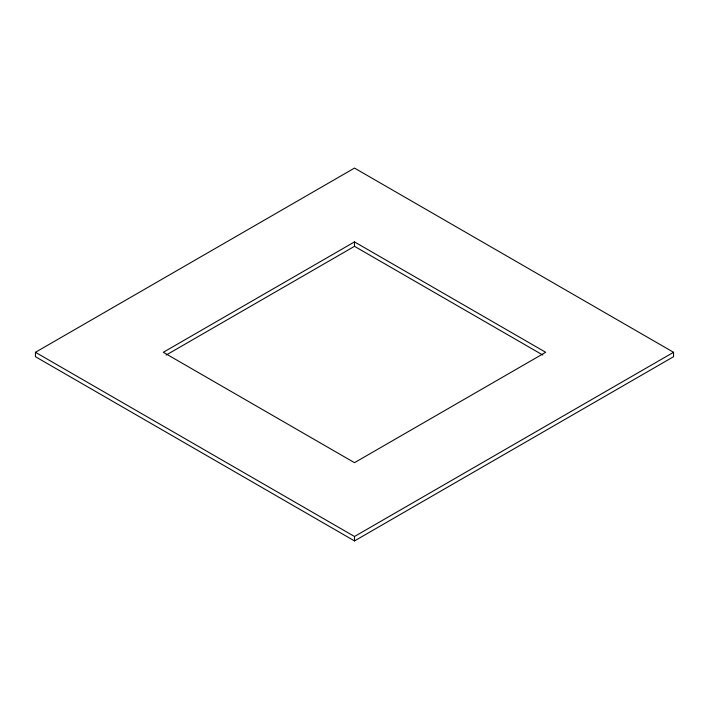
<?xml version="1.0" encoding="UTF-8"?>
<svg xmlns="http://www.w3.org/2000/svg" width="709" height="709" viewBox="0 0 709 709"><rect width="100%" height="100%" fill="white"/><g stroke="black" fill="none" stroke-linecap="round" stroke-linejoin="round"><path stroke-width="1.06" d="M35.45 352.293L354.5 168.086L673.55 352.293L673.55 356.707L354.5 540.914L35.45 356.707L35.45 352.293L354.5 536.491L673.55 352.293M354.5 241.902L163.3 352.293L354.5 462.676L545.7 352.293L354.5 241.902L354.5 246.324L542.828 355.049M166.172 355.049L354.5 246.324M354.5 536.491L354.5 540.914"/></g></svg>
